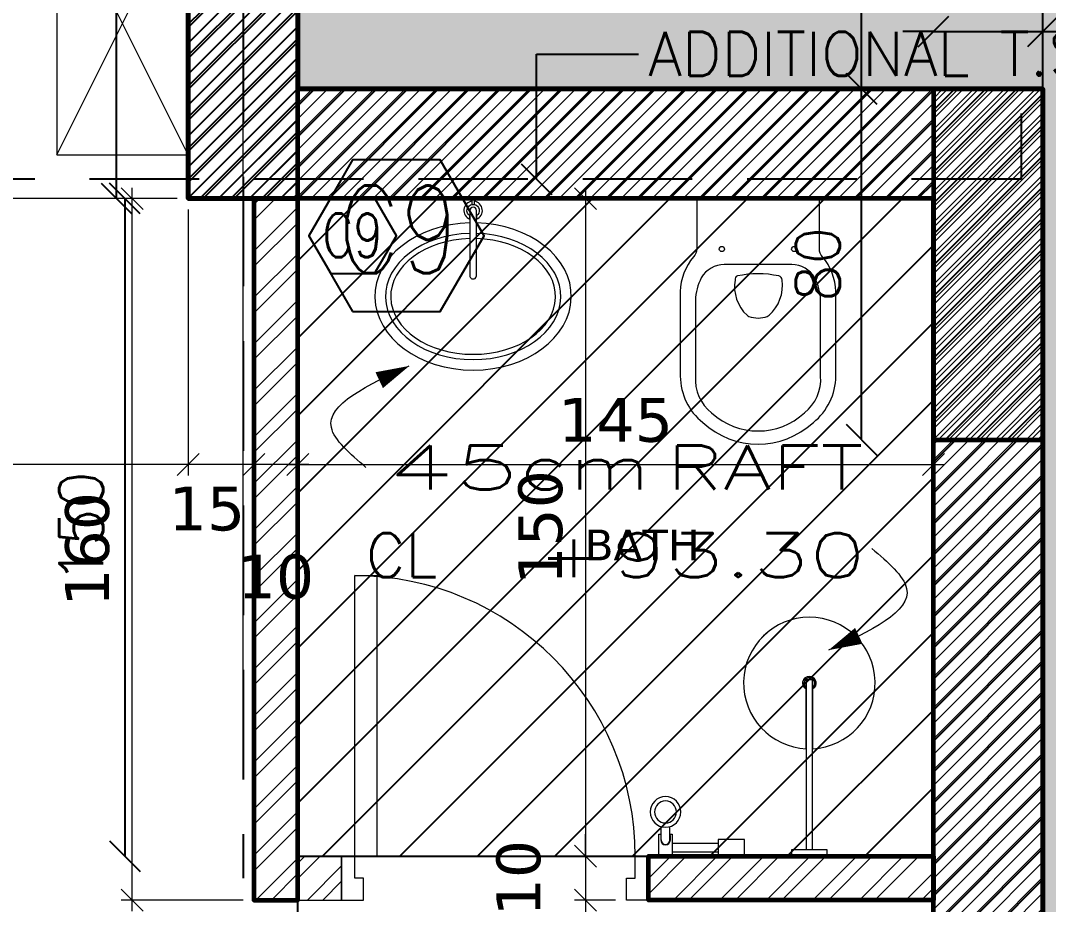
# Model space of a CAD drawing. Header units: inches. Extents: x -48 to 777, y -156 to 510.
# Drawn here: x 604.794 to 607.139, y 145.748 to 147.765 of the extents above; entities that cross this region are included whole.
import ezdxf
from ezdxf.enums import TextEntityAlignment as Align

# ---------------------------------------------------------------- set-up
doc = ezdxf.new("R2010")
doc.units = ezdxf.units.IN
doc.header["$MEASUREMENT"] = 0
doc.set_wipeout_variables(frame=1)
doc.linetypes.add('ACAD_ISO10W100', pattern=[18, 12, -3, 0, -3])
doc.linetypes.add('HIDDEN', pattern=[0.375, 0.25, -0.125])
doc.layers.get('Defpoints').update_dxf_attribs({"lineweight": 5})
for name, color, linetype, lineweight in [('A-AXIS ST', 251, 'ACAD_ISO10W100', 5), ('A-DIM', 9, 'Continuous', 5), ('A-DOORS', 38, 'Continuous', 20), ('A-HIDDEN', 254, 'HIDDEN', 5), ('A-LEVELS', 139, 'Continuous', 20), ('A-LIMIT LOT', 235, 'ACAD_ISO10W100', 20), ('A-PILLARS', 1, 'Continuous', 60), ('A-SANITARY', 120, 'Continuous', 5), ('A-TEXT', 50, 'Continuous', 15), ('A-WALLS', 7, 'Continuous', 60), ('H-PILLARS', 61, 'Continuous', 5), ('H-WALLS', 51, 'Continuous', 5), ('str-col-dimension', 6, 'Continuous', 50), ('str-raft-bottom', 1, 'Continuous', 5), ('str-shaft', 1, 'Continuous', 5)]:
    doc.layers.add(name, color=color, linetype=linetype, lineweight=lineweight)
doc.layers.add('HH-DARK GREY', color=7, linetype='Continuous', lineweight=5, true_color=0x404040)
for name, color, linetype in [('Str-Axes', 8, 'Continuous'), ('str-basement2', 5, 'Continuous'), ('str-col-hatch', 8, 'Continuous'), ('str-COL-TAG-100', 1, 'Continuous'), ('str-COL-TAG-50', 7, 'Continuous'), ('str-columns', 3, 'Continuous'), ('str-raft', 5, 'Continuous'), ('str-slab-top', 1, 'Continuous'), ('str-sunken-slabs', 5, 'Continuous'), ('str-walls', 5, 'Continuous')]:
    doc.layers.add(name, color=color, linetype=linetype)
doc.styles.add('ROMAN', font='ROMANS.SHX')
doc.styles.add('ROMAND', font='verdana.ttf')
doc.styles.add('ROMANS', font='romans__.ttf', dxfattribs={"height": 0.14})
doc.dimstyles.new('M-1.50', dxfattribs={"dimtxt": 0.1, "dimasz": 0.05, "dimexe": 0.025, "dimexo": 0.025, "dimgap": 0.05, "dimtad": 1, "dimlfac": 100, "dimrnd": 0.5, "dimzin": 9, "dimdsep": 46, "dimtxsty": 'ROMAND', "dimblk": 'OBLIQUE', "dimcen": 1, "dimdle": 0.025, "dimclrd": 256, "dimclre": 256, "dimclrt": 2, "dimadec": 0, "dimazin": 0, "dimtfac": 0.666667, "dimtmove": 2, "dimatfit": 3, "dimfxl": 0.04, "dimtolj": 1, "dimtzin": 5, "dimlwd": -1, "dimlwe": -1, "dimarcsym": 0})
doc.dimstyles.new('structure', dxfattribs={"dimtxt": 0.1, "dimasz": 0.07, "dimexe": 0.18, "dimexo": 1, "dimgap": 0.05, "dimtad": 1, "dimdec": 1, "dimlfac": 100, "dimrnd": 0.5, "dimdsep": 46, "dimtxsty": 'ROMAN', "dimblk1": 'OBLIQUE', "dimblk2": 'OBLIQUE', "dimsah": 1, "dimcen": 0.009, "dimse1": 1, "dimse2": 1, "dimclrd": 4, "dimclre": 9, "dimclrt": 1, "dimadec": 0, "dimazin": 0, "dimtfac": 0.066667, "dimtdec": 1, "dimtix": 1, "dimtmove": 2, "dimatfit": 3, "dimldrblk": 'OBLIQUE', "dimfxl": 0.18, "dimtolj": 1, "dimarcsym": 0})
pattern_1 = [(45, (4e-09, -99), (-0.035355339, 0.035355339), [])]

# ---------------------------------------------------------------- blocks, each defined once
blk = doc.blocks.new('LOT 688  TOPOGRAPHIC PLAN')
at = {"layer": 'A-LEVELS', "linetype": 'Continuous'}
blk.add_lwpolyline([(-315977.76717, -27912.15327), (-315977.30894, -27911.71444), (-315976.84202, -27911.34531), (-315976.59514, -27911.21969), (-315976.33391, -27911.15073), (-315976.05686, -27911.14126), (-315975.76695, -27911.17638), (-315974.54739, -27911.42916), (-315973.94458, -27911.41766), (-315973.35501, -27911.29364), (-315972.19755, -27910.89256), (-315971.62067, -27910.70773), (-315971.03901, -27910.59488), (-315970.44815, -27910.59939), (-315969.84858, -27910.71402), (-315969.24898, -27910.84433), (-315968.65878, -27910.8877), (-315968.37015, -27910.84475), (-315968.08543, -27910.75565), (-315967.50844, -27910.56673), (-315966.36561, -27910.21319), (-315965.846, -27909.96082)], dxfattribs=at)
at = {"linetype": 'Continuous'}
blk.add_wipeout([(-315996.80172, -27893.57917), (-315969.32038, -27896.23659), (-315969.32038, -27930.53073), (-315964.08799, -27936.87852), (-315964.6636, -27941.43051), (-315970.22923, -27937.16678), (-315985.1164, -27950.2257)], dxfattribs=at).dxf.layer = 'A-LIMIT LOT'
at = {"layer": 'A-HIDDEN', "linetype": 'ACAD_ISO10W100', "ltscale": 0.05}
blk.add_lwpolyline([(-315992.30527, -27900.52725), (-315983.21966, -27944.57125), (-315970.69258, -27933.58259), (-315972.32038, -27931.60779), (-315972.32038, -27902.3323)], close=True, dxfattribs=at)
blk = doc.blocks.new('_Oblique')
at = {"color": 0, "linetype": 'ByBlock', "lineweight": -2}
blk.add_line((-0.5, -0.5), (0.5, 0.5), dxfattribs=at)
blk = doc.blocks.new('*D1139')
at = {"layer": 'A-DIM', "transparency": 16777216}
for p, q in [((605.4268, 147.3334), (605.4268, 146.7267)), ((606.8768, 147.3334), (606.8768, 146.7267)), ((605.4018, 146.7517), (606.9018, 146.7517))]:
    blk.add_line(p, q, dxfattribs=at)
at = {"layer": 'Defpoints', "color": 0, "transparency": 16777216}
for p in [(605.4268, 147.3584), (606.8768, 147.3584), (606.8768, 146.7517)]:
    blk.add_point(p, dxfattribs=at)
at = {"layer": 'A-DIM', "transparency": 16777216, "xscale": 0.05, "yscale": 0.05, "zscale": 0.05, "rotation": 180}
blk.add_blockref('_Oblique', (605.4268, 146.7517), dxfattribs=at)
at = {"layer": 'A-DIM', "transparency": 16777216, "xscale": 0.05, "yscale": 0.05, "zscale": 0.05}
blk.add_blockref('_Oblique', (606.8768, 146.7517), dxfattribs=at)
at = {"layer": 'A-DIM', "color": 2, "transparency": 16777216, "insert": (606.1518, 146.8529), "char_height": 0.1, "attachment_point": 5, "style": 'ROMAND'}
blk.add_mtext('\\A1;145', dxfattribs=at)
blk = doc.blocks.new('*D1155')
at = {"layer": 'A-DIM', "transparency": 16777216}
for p, q in [((605.049, 145.7334), (605.049, 147.3834)), ((605.1518, 147.3584), (605.024, 147.3584)), ((605.3018, 145.7584), (605.024, 145.7584))]:
    blk.add_line(p, q, dxfattribs=at)
at = {"layer": 'Defpoints', "color": 0, "transparency": 16777216}
for p in [(605.049, 147.3584), (605.1768, 147.3584), (605.3268, 145.7584)]:
    blk.add_point(p, dxfattribs=at)
at = {"layer": 'A-DIM', "transparency": 16777216, "xscale": 0.05, "yscale": 0.05, "zscale": 0.05}
for p, rotation in [((605.049, 147.3584), 90), ((605.049, 145.7584), 270)]:
    blk.add_blockref('_Oblique', p, dxfattribs=dict(at, rotation=rotation))
at = {"layer": 'A-DIM', "color": 2, "transparency": 16777216, "insert": (604.947, 146.5584), "char_height": 0.1, "attachment_point": 5, "rotation": 90, "style": 'ROMAND'}
blk.add_mtext('\\A1;160', dxfattribs=at)
blk = doc.blocks.new('*D1149')
at = {"layer": 'A-DIM', "transparency": 16777216}
for p, q in [((604.3297, 147.3334), (604.3297, 148.3835)), ((605.1518, 148.3585), (604.3047, 148.3585)), ((605.1518, 147.3584), (604.3047, 147.3584))]:
    blk.add_line(p, q, dxfattribs=at)
at = {"layer": 'Defpoints', "color": 0, "transparency": 16777216}
for p in [(604.3297, 148.3585), (605.1768, 148.3585), (605.1768, 147.3584)]:
    blk.add_point(p, dxfattribs=at)
at = {"layer": 'A-DIM', "transparency": 16777216, "xscale": 0.05, "yscale": 0.05, "zscale": 0.05}
for p, rotation in [((604.3297, 148.3585), 90), ((604.3297, 147.3584), 270)]:
    blk.add_blockref('_Oblique', p, dxfattribs=dict(at, rotation=rotation))
at = {"layer": 'A-DIM', "color": 2, "transparency": 16777216, "insert": (604.2276, 147.8585), "char_height": 0.1, "attachment_point": 5, "rotation": 90, "style": 'ROMAND'}
blk.add_mtext('\\A1;100', dxfattribs=at)
blk = doc.blocks.new('*D1150')
at = {"layer": 'A-DIM', "transparency": 16777216}
for p, q in [((605.1768, 147.3334), (605.1768, 146.7267)), ((600.1768, 146.8934), (600.1768, 146.7267)), ((605.2018, 146.7517), (600.1518, 146.7517))]:
    blk.add_line(p, q, dxfattribs=at)
at = {"layer": 'Defpoints', "color": 0, "transparency": 16777216}
for p in [(605.1768, 147.3584), (600.1768, 146.9184), (600.1768, 146.7517)]:
    blk.add_point(p, dxfattribs=at)
at = {"layer": 'A-DIM', "transparency": 16777216, "xscale": 0.05, "yscale": 0.05, "zscale": 0.05, "rotation": 180}
blk.add_blockref('_Oblique', (600.1768, 146.7517), dxfattribs=at)
at = {"layer": 'A-DIM', "transparency": 16777216, "xscale": 0.05, "yscale": 0.05, "zscale": 0.05}
blk.add_blockref('_Oblique', (605.1768, 146.7517), dxfattribs=at)
at = {"layer": 'A-DIM', "color": 2, "transparency": 16777216, "insert": (602.6768, 146.8537), "char_height": 0.1, "attachment_point": 5, "style": 'ROMAND'}
blk.add_mtext('\\A1;500', dxfattribs=at)
blk = doc.blocks.new('*U1094')
for points in [[(130, -160), (100, -160), (100, -60), (150, -60), (150, -110), (130, -110), (130, -160)], [(770, -160), (800, -160), (800, -60), (750, -60), (750, -110), (770, -110), (770, -160)], [(720, -800), (720, -160), (770, -160), (770, -800)]]:
    blk.add_lwpolyline(points, close=True)
blk.add_arc((770, -160), 640, 180, 270)
blk = doc.blocks.new('A$C114C6178')
for points in [[(177.5, -211.9, 0.16864), (147.3, -132.7, -0.198912), (140, -115), (140, 0), (-140, 0), (-140, -115, -0.198912), (-147.3, -132.7, 0.16864), (-177.5, -211.9), (-177.5, -405, 0.225866), (-126.2, -510.7, 0.390178), (126.2, -510.7, 0.225866), (177.5, -405)], [(142.8, -231.9, 0.110329), (129.5, -180.6, 0.254034), (77, -150), (-77, -150, 0.254034), (-129.5, -180.6, 0.110329), (-142.8, -231.9), (-142.8, -405, 0.247706), (-105.9, -488.7, 0.390724), (106.2, -488.4, 0.246571), (142.8, -405)], [(54.9, -185.7, 0.338204), (47.1, -176.5, 0.109547), (-47.1, -176.5, 0.38369), (-52.4, -185.7, 0.252795), (-25.1, -266.2, 0.060555), (-21, -268.7, 0.083015), (0, -272.4, 0.083015), (21, -268.7, 0.060555), (25.1, -266.2, 0.250335)]]:
    blk.add_lwpolyline(points, format="xyb", close=True)
for centre in [(-82.5, -115), (82.5, -115)]:
    blk.add_circle(centre, 5.91)
blk = doc.blocks.new('fghjgcfd')
blk.add_lwpolyline([(114.5988, -90.6044), (114.5932, -90.6044), (114.5932, -90.6223), (114.5988, -90.6223)], close=True)
for points in [[(114.5932, -90.6209, 0.697476), (114.5868, -90.6535), (114.5868, -90.6631, -0.791584), (114.5932, -90.6121)], [(114.6052, -90.8243, -0.509087), (114.5932, -90.8331, -0.325305), (114.5868, -90.8243), (114.5868, -90.6384, -1), (114.6052, -90.6384)], [(114.6052, -90.6631), (114.6052, -90.6535, 0.697476), (114.5988, -90.6209), (114.5988, -90.6121, -0.791584)]]:
    blk.add_lwpolyline(points, format="xyb", close=True)
at = {"extrusion": (0, 0, -1)}
for major_axis, ratio, start_param, end_param in [((-0.28, 0), 0.75, 7.88683, 14.104318), ((-0.25, 0), 0.72, 7.890774, 14.100375), ((-0.235, 0), 0.702128, 7.893123, 14.098025)]:
    blk.add_ellipse((114.596, -90.8834), major_axis=major_axis, ratio=ratio, start_param=start_param, end_param=end_param, dxfattribs=at)
blk = doc.blocks.new('A$C4CB417C4')
blk.add_lwpolyline([(245.2, 7), (381.7, 7, -4.038071), (381.7, -7), (245.2, -7, 42.833797)], format="xyb", close=True)
at = {"ltscale": 0.1}
blk.add_lwpolyline([(0, 40), (15, 40), (15, -40), (0, -40)], close=True, dxfattribs=at)
blk.add_lwpolyline([(402, 7), (15, 7), (15, -7), (402, -7)], close=True)
for radius, start, end in [(150, 182.6748, 177.3252), (15, 207.8181, 152.1819), (12, 215.6853, 144.3147)]:
    blk.add_arc((395, 0), radius, start, end, dxfattribs=at)
blk = doc.blocks.new('A$C666D454D')
at = {"ltscale": 0.1}
for p, q in [((37, 10), (67.5, 10)), ((37, -10), (67.5, -10))]:
    blk.add_line(p, q, dxfattribs=at)
blk.add_lwpolyline([(37, 11), (47, 11), (47, 10.5), (50, 10.5), (50, 15), (0, 15), (0, -15), (50, -15), (50, -10.5), (47, -10.5), (47, -11), (37, -11, -1)], format="xyb", close=True, dxfattribs=at)
blk.add_lwpolyline([(37, -10), (37, -10), (37, -10, -1), (37, 10), (37, 10), (37, 10)], format="xyb", dxfattribs=at)
for radius in [35, 25]:
    blk.add_circle((101, 0), radius, dxfattribs=at)
blk = doc.blocks.new('A$C05B82E3A')
at = {"ltscale": 0.1}
for p, q in [((-30, 29), (-135, 29)), ((-30, 9), (-135, 9))]:
    blk.add_line(p, q, dxfattribs=at)
blk.add_lwpolyline([(30, 0), (30, 38), (-30, 38), (-30, 0)], close=True, dxfattribs=at)
at = {"ltscale": 0.1, "xscale": -1, "rotation": 270}
blk.add_blockref('A$C666D454D', (-150, 0), dxfattribs=at)
blk = doc.blocks.new('*D1156')
at = {"layer": 'A-DIM', "transparency": 16777216}
for p, q in [((606.0829, 147.3834), (606.0829, 145.8334)), ((606.2712, 147.3584), (606.0579, 147.3584)), ((606.1718, 145.8584), (606.0579, 145.8584))]:
    blk.add_line(p, q, dxfattribs=at)
at = {"layer": 'Defpoints', "color": 0, "transparency": 16777216}
for p in [(606.2962, 147.3584), (606.0829, 145.8584), (606.1968, 145.8584)]:
    blk.add_point(p, dxfattribs=at)
at = {"layer": 'A-DIM', "transparency": 16777216, "xscale": 0.05, "yscale": 0.05, "zscale": 0.05}
for p, rotation in [((606.0829, 147.3584), 90), ((606.0829, 145.8584), 270)]:
    blk.add_blockref('_Oblique', p, dxfattribs=dict(at, rotation=rotation))
at = {"layer": 'A-DIM', "color": 2, "transparency": 16777216, "insert": (605.9808, 146.6084), "char_height": 0.1, "attachment_point": 5, "rotation": 90, "style": 'ROMAND'}
blk.add_mtext('\\A1;150', dxfattribs=at)
blk = doc.blocks.new('*D1157')
at = {"layer": 'A-DIM', "transparency": 16777216}
for p, q in [((606.0829, 145.8584), (606.0829, 145.9084)), ((606.1718, 145.8584), (606.0579, 145.8584)), ((606.0829, 145.8584), (606.0829, 145.7584)), ((606.1518, 145.7584), (606.0579, 145.7584)), ((606.0829, 145.7584), (606.0829, 145.7084))]:
    blk.add_line(p, q, dxfattribs=at)
at = {"layer": 'Defpoints', "color": 0, "transparency": 16777216}
for p in [(606.1968, 145.8584), (606.0829, 145.7584), (606.1768, 145.7584)]:
    blk.add_point(p, dxfattribs=at)
at = {"layer": 'A-DIM', "transparency": 16777216, "xscale": 0.05, "yscale": 0.05, "zscale": 0.05}
for p, rotation in [((606.0829, 145.8584), 270), ((606.0829, 145.7584), 90)]:
    blk.add_blockref('_Oblique', p, dxfattribs=dict(at, rotation=rotation))
at = {"layer": 'A-DIM', "color": 2, "transparency": 16777216, "insert": (605.9308, 145.8084), "char_height": 0.1, "attachment_point": 5, "rotation": 90, "style": 'ROMAND'}
blk.add_mtext('\\A1;10', dxfattribs=at)
blk = doc.blocks.new('*D1158')
at = {"layer": 'A-DIM', "transparency": 16777216}
for p, q in [((606.0829, 145.7834), (606.0829, 143.8319)), ((606.1518, 145.7584), (606.0579, 145.7584)), ((606.1562, 143.8569), (606.0579, 143.8569))]:
    blk.add_line(p, q, dxfattribs=at)
at = {"layer": 'Defpoints', "color": 0, "transparency": 16777216}
for p in [(606.1768, 145.7584), (606.0829, 143.8569), (606.1812, 143.8569)]:
    blk.add_point(p, dxfattribs=at)
at = {"layer": 'A-DIM', "transparency": 16777216, "xscale": 0.05, "yscale": 0.05, "zscale": 0.05}
for p, rotation in [((606.0829, 145.7584), 90), ((606.0829, 143.8569), 270)]:
    blk.add_blockref('_Oblique', p, dxfattribs=dict(at, rotation=rotation))
at = {"layer": 'A-DIM', "color": 2, "transparency": 16777216, "insert": (605.9808, 144.8077), "char_height": 0.1, "attachment_point": 5, "rotation": 90, "style": 'ROMAND'}
blk.add_mtext('\\A1;190', dxfattribs=at)
blk = doc.blocks.new('*D1160')
at = {"layer": 'A-DIM', "transparency": 16777216}
for p, q in [((605.3268, 147.3334), (605.3268, 146.7267)), ((605.4268, 147.3334), (605.4268, 146.7267)), ((605.4518, 146.7517), (605.3018, 146.7517))]:
    blk.add_line(p, q, dxfattribs=at)
at = {"layer": 'Defpoints', "color": 0, "transparency": 16777216}
for p in [(605.3268, 147.3584), (605.4268, 147.3584), (605.3268, 146.7517)]:
    blk.add_point(p, dxfattribs=at)
at = {"layer": 'A-DIM', "transparency": 16777216, "xscale": 0.05, "yscale": 0.05, "zscale": 0.05, "rotation": 180}
blk.add_blockref('_Oblique', (605.3268, 146.7517), dxfattribs=at)
at = {"layer": 'A-DIM', "transparency": 16777216, "xscale": 0.05, "yscale": 0.05, "zscale": 0.05}
blk.add_blockref('_Oblique', (605.4268, 146.7517), dxfattribs=at)
at = {"layer": 'A-DIM', "color": 2, "transparency": 16777216, "insert": (605.3768, 146.4955), "char_height": 0.1, "attachment_point": 5, "style": 'ROMAND'}
blk.add_mtext('\\A1;10', dxfattribs=at)
blk = doc.blocks.new('*D1161')
at = {"layer": 'A-DIM', "transparency": 16777216}
for p, q in [((605.1768, 147.3334), (605.1768, 146.7267)), ((605.3268, 147.3334), (605.3268, 146.7267)), ((605.3518, 146.7517), (605.1518, 146.7517))]:
    blk.add_line(p, q, dxfattribs=at)
at = {"layer": 'Defpoints', "color": 0, "transparency": 16777216}
for p in [(605.1768, 147.3584), (605.3268, 147.3584), (605.1768, 146.7517)]:
    blk.add_point(p, dxfattribs=at)
at = {"layer": 'A-DIM', "transparency": 16777216, "xscale": 0.05, "yscale": 0.05, "zscale": 0.05, "rotation": 180}
blk.add_blockref('_Oblique', (605.1768, 146.7517), dxfattribs=at)
at = {"layer": 'A-DIM', "transparency": 16777216, "xscale": 0.05, "yscale": 0.05, "zscale": 0.05}
blk.add_blockref('_Oblique', (605.3268, 146.7517), dxfattribs=at)
at = {"layer": 'A-DIM', "color": 2, "transparency": 16777216, "insert": (605.2194, 146.6507), "char_height": 0.1, "attachment_point": 5, "style": 'ROMAND'}
blk.add_mtext('\\A1;15', dxfattribs=at)
blk = doc.blocks.new('AXIS')
at = {"layer": 'A-AXIS ST', "ltscale": 0.1}
for p, q in [((649.91853, 296.91777), (649.91853, 336.01919)), ((651.61853, 296.91777), (651.61853, 336.01919))]:
    blk.add_line(p, q, dxfattribs=at)
blk = doc.blocks.new('tags')
at = {"layer": 'str-COL-TAG-100', "color": 2}
blk.add_lwpolyline([(0.125, -0.2616), (0.325, -0.2616), (0.425, -0.0884), (0.325, 0.0848), (0.125, 0.0848), (0.025, -0.0884)], close=True, dxfattribs=at)
at = {"layer": 'str-COL-TAG-50', "color": 2}
blk.add_lwpolyline([(0.075, -0.175), (0.175, -0.175), (0.225, -0.0884), (0.175, -0.0018), (0.075, -0.0018), (0.025, -0.0884)], close=True, dxfattribs=at)
at = {"layer": 'str-COL-TAG-100', "color": 1, "style": 'ROMANS', "width": 0.699426}
blk.add_attdef('NUMBER', text='', height=0.2, dxfattribs=at).set_placement((0.0918, -0.1741), (0.3679, -0.1741), align=Align.FIT)
at = {"layer": 'str-COL-TAG-50', "color": 1, "style": 'ROMANS', "width": 0.697102}
blk.add_attdef('NUMBER', text='', height=0.1, dxfattribs=at).set_placement((0.0562, -0.1375), (0.1938, -0.1375), align=Align.FIT)
blk = doc.blocks.new('DALLE-P')
at = {"color": 5}
for points in [[(-4.659, 3.291, 0, 0.4, 0), (-5.346, 2.966, 0.4, 0.4, 0)], [(4.908, -3.191, 0, 0.4, 0), (5.596, -2.866, 0.4, 0.4, 0)]]:
    blk.add_lwpolyline(points, format="xyseb", dxfattribs=at)
for points in [[(-5.647, 0.973), (-6.437, 1.884), (-4.659, 3.291)], [(5.896, -0.873), (6.687, -1.785), (4.908, -3.191)]]:
    blk.add_spline(points, degree=3, dxfattribs=at)
at = {"color": 1, "style": 'ROMANS', "width": 1.302339}
blk.add_text('cm', height=1, dxfattribs=at).set_placement((-2.147, 0.473), (0.853, 0.473), align=Align.FIT)
at = {"color": 1, "style": 'ROMANS'}
blk.add_text('CL', height=1, dxfattribs=at).set_placement((-5.647, -1.527))
for tag, width, p, p2 in [('SLABTHICKNESS', 1.557299, (-5.147, 0.473), (-2.147, 0.473)), ('SLABTYPE', 1.86013, (1.204, 0.473), (5.704, 0.473)), ('CONCRETELEVEL', 1.620528, (-1.746, -1.527), (5.754, -1.527))]:
    blk.add_attdef(tag, text='', height=1, dxfattribs=dict(at, width=width)).set_placement(p, p2, align=Align.FIT)
blk = doc.blocks.new('*D1932')
at = {"layer": 'Defpoints', "color": 0, "transparency": 16777216}
for p in [(605.4268, 145.8584), (606.8768, 145.8584), (606.8768, 145.5731)]:
    blk.add_point(p, dxfattribs=at)
at = {"layer": 'str-raft', "color": 4, "lineweight": -2, "transparency": 16777216}
blk.add_line((605.4268, 145.5731), (606.8768, 145.5731), dxfattribs=at)
at = {"layer": 'str-raft', "color": 4, "lineweight": -2, "transparency": 16777216, "xscale": 0.07, "yscale": 0.07, "zscale": 0.07, "rotation": 180}
blk.add_blockref('_Oblique', (605.4268, 145.5731), dxfattribs=at)
at = {"layer": 'str-raft', "color": 4, "lineweight": -2, "transparency": 16777216, "xscale": 0.07, "yscale": 0.07, "zscale": 0.07}
blk.add_blockref('_Oblique', (606.8768, 145.5731), dxfattribs=at)
at = {"layer": 'str-raft', "color": 1, "transparency": 16777216, "insert": (606.1518, 145.6731), "char_height": 0.1, "attachment_point": 5, "style": 'ROMAN'}
blk.add_mtext('\\A1;145', dxfattribs=at)
blk = doc.blocks.new('*D1849')
at = {"layer": 'Defpoints', "color": 0, "transparency": 16777216}
for p in [(605.4268, 147.3584), (605.0325, 145.8584), (605.4268, 145.8584)]:
    blk.add_point(p, dxfattribs=at)
at = {"layer": 'str-raft', "color": 4, "lineweight": -2, "transparency": 16777216}
blk.add_line((605.0325, 147.3584), (605.0325, 145.8584), dxfattribs=at)
at = {"layer": 'str-raft', "color": 4, "lineweight": -2, "transparency": 16777216, "xscale": 0.07, "yscale": 0.07, "zscale": 0.07}
for p, rotation in [((605.0325, 147.3584), 90), ((605.0325, 145.8584), 270)]:
    blk.add_blockref('_Oblique', p, dxfattribs=dict(at, rotation=rotation))
at = {"layer": 'str-raft', "color": 1, "transparency": 16777216, "insert": (604.9325, 146.6084), "char_height": 0.1, "attachment_point": 5, "rotation": 90, "style": 'ROMAN'}
blk.add_mtext('\\A1;150', dxfattribs=at)
blk = doc.blocks.new('*D1900')
at = {"layer": 'Defpoints', "color": 0, "transparency": 16777216}
for p in [(606.7131, 147.6086), (606.8768, 147.6086), (606.8768, 146.8086)]:
    blk.add_point(p, dxfattribs=at)
at = {"layer": 'str-col-dimension', "color": 4, "lineweight": -2, "transparency": 16777216}
blk.add_line((606.7131, 146.8086), (606.7131, 147.6086), dxfattribs=at)
at = {"layer": 'str-col-dimension', "color": 4, "lineweight": -2, "transparency": 16777216, "xscale": 0.07, "yscale": 0.07, "zscale": 0.07}
for p, rotation in [((606.7131, 147.6086), 90), ((606.7131, 146.8086), 270)]:
    blk.add_blockref('_Oblique', p, dxfattribs=dict(at, rotation=rotation))
at = {"layer": 'str-col-dimension', "color": 1, "transparency": 16777216, "insert": (606.6131, 147.2086), "char_height": 0.1, "attachment_point": 5, "rotation": 90, "style": 'ROMAN'}
blk.add_mtext('\\A1;80', dxfattribs=at)
blk = doc.blocks.new('*D1901')
at = {"layer": 'Defpoints', "color": 0, "transparency": 16777216}
for p in [(607.1268, 147.7394), (606.8768, 147.6086), (607.1268, 147.6086)]:
    blk.add_point(p, dxfattribs=at)
at = {"layer": 'str-col-dimension', "color": 4, "lineweight": -2, "transparency": 16777216}
for p, q in [((606.8768, 147.7394), (606.8068, 147.7394)), ((606.8768, 147.7394), (607.1268, 147.7394)), ((607.1268, 147.7394), (607.1968, 147.7394))]:
    blk.add_line(p, q, dxfattribs=at)
at = {"layer": 'str-col-dimension', "color": 4, "lineweight": -2, "transparency": 16777216, "xscale": 0.07, "yscale": 0.07, "zscale": 0.07}
blk.add_blockref('_Oblique', (606.8768, 147.7394), dxfattribs=at)
at = {"layer": 'str-col-dimension', "color": 4, "lineweight": -2, "transparency": 16777216, "xscale": 0.07, "yscale": 0.07, "zscale": 0.07, "rotation": 180}
blk.add_blockref('_Oblique', (607.1268, 147.7394), dxfattribs=at)
at = {"layer": 'str-col-dimension', "color": 1, "transparency": 16777216, "insert": (607.0018, 147.8394), "char_height": 0.1, "attachment_point": 5, "style": 'ROMAN'}
blk.add_mtext('\\A1;25', dxfattribs=at)
blk = doc.blocks.new('*D1902')
at = {"layer": 'Defpoints', "color": 0, "transparency": 16777216}
for p in [(605.0131, 148.5584), (605.1768, 148.5584), (605.1768, 147.3584)]:
    blk.add_point(p, dxfattribs=at)
at = {"layer": 'str-col-dimension', "color": 4, "lineweight": -2, "transparency": 16777216}
blk.add_line((605.0131, 147.3584), (605.0131, 148.5584), dxfattribs=at)
at = {"layer": 'str-col-dimension', "color": 4, "lineweight": -2, "transparency": 16777216, "xscale": 0.07, "yscale": 0.07, "zscale": 0.07}
for p, rotation in [((605.0131, 148.5584), 90), ((605.0131, 147.3584), 270)]:
    blk.add_blockref('_Oblique', p, dxfattribs=dict(at, rotation=rotation))
at = {"layer": 'str-col-dimension', "color": 1, "transparency": 16777216, "insert": (604.9131, 147.9584), "char_height": 0.1, "attachment_point": 5, "rotation": 90, "style": 'ROMAN'}
blk.add_mtext('\\A1;120', dxfattribs=at)
blk = doc.blocks.new('*D1926')
at = {"layer": 'Defpoints', "color": 0, "transparency": 16777216}
for p in [(606.7131, 148.5585), (606.8768, 148.5585), (606.8768, 147.6086)]:
    blk.add_point(p, dxfattribs=at)
at = {"layer": 'str-col-dimension', "color": 4, "lineweight": -2, "transparency": 16777216}
blk.add_line((606.7131, 147.6086), (606.7131, 148.5585), dxfattribs=at)
at = {"layer": 'str-col-dimension', "color": 4, "lineweight": -2, "transparency": 16777216, "xscale": 0.07, "yscale": 0.07, "zscale": 0.07}
for p, rotation in [((606.7131, 148.5585), 90), ((606.7131, 147.6086), 270)]:
    blk.add_blockref('_Oblique', p, dxfattribs=dict(at, rotation=rotation))
at = {"layer": 'str-col-dimension', "color": 1, "transparency": 16777216, "insert": (606.6131, 148.0835), "char_height": 0.1, "attachment_point": 5, "rotation": 90, "style": 'ROMAN'}
blk.add_mtext('\\A1;95', dxfattribs=at)

msp = doc.modelspace()

# ---------------------------------------------------------------- block references
at = {"layer": 'A-TEXT'}
msp.add_blockref('LOT 688  TOPOGRAPHIC PLAN', (316579.44716, 28057.10823), dxfattribs=at)

# ---------------------------------------------------------------- next in the draw order: hatches: boundary and pattern name
at = {"layer": 'H-PILLARS'}
h = msp.add_hatch(dxfattribs=at)
h.set_pattern_fill('ANSI31', color=256, scale=0.2, angle=90)
h.set_pattern_definition([(135, (-143.491753, -175.210882), (-0.0176776695, -0.0176776695), [])])
edge = h.paths.add_edge_path()
edge.add_line((600.92678, 129.60688), (600.92678, 129.15688))
edge.add_arc((604.37678, 129.15688), 3.45, 180, 270)
edge.add_line((604.37678, 125.70688), (610.77962, 125.70688))
edge.add_line((610.77962, 125.70688), (610.07678, 126.55955))
edge.add_line((610.07678, 126.55955), (610.07678, 160.87647))
edge.add_line((610.07678, 160.87647), (609.87678, 160.89581))
edge.add_line((609.87678, 160.89581), (609.87678, 126.48774))
edge.add_line((609.87678, 126.48774), (610.35557, 125.90688))
edge.add_line((610.35557, 125.90688), (604.37678, 125.90688))
edge.add_arc((604.37678, 129.15688), 3.25, 180, 270, ccw=False)
edge.add_line((601.12678, 129.15688), (601.12678, 129.60688))
edge.add_line((601.12678, 129.60688), (600.92678, 129.60688))
h = msp.add_hatch(dxfattribs=at)
h.set_pattern_fill('ANSI31', color=256, scale=0.2)
h.paths.add_polyline_path([(589.72677, 154.80868), (589.72677, 155.05861), (603.56644, 155.05831), (603.57678, 154.90847), (605.42678, 154.90827), (605.42678, 147.60861), (607.12678, 147.60861), (607.12678, 143.05688), (605.57678, 143.05688), (605.57678, 129.60688), (600.92678, 129.60688), (600.92678, 129.85688), (605.32678, 129.85688), (605.32678, 143.30688), (606.87678, 143.30688), (606.87678, 147.35845), (605.17678, 147.35845), (605.17685, 154.65849), (603.32679, 154.65851), (603.32678, 154.80842)])
h = msp.add_hatch(dxfattribs=at)
h.set_pattern_fill('ANSI31', color=256, scale=0.2)
h.set_pattern_definition([(45, (52.80825, -174.669456), (-0.0176776695, 0.0176776695), [])])
h.paths.add_polyline_path([(605.17678, 147.35845), (605.42678, 147.35845), (605.42678, 148.55845), (605.17678, 148.55845)])
h = msp.add_hatch(dxfattribs=at)
h.set_pattern_fill('ANSI31', color=256, scale=0.2)
h.set_pattern_definition([(45, (54.508247, -175.21929), (-0.0176776695, 0.0176776695), [])])
h.paths.add_polyline_path([(606.87678, 146.80861), (607.12678, 146.80861), (607.12678, 147.60861), (606.87678, 147.60861)])
at = {"layer": 'H-WALLS'}
h = msp.add_hatch(dxfattribs=at)
h.set_pattern_fill('ANSI32', color=256, scale=0.2)
h.set_pattern_definition([(45, (-233.341746, -176.16088), (-0.0530330086, 0.0530330086), []), (45, (-233.30639, -176.16088), (-0.0530330086, 0.0530330086), [])])
h.paths.add_polyline_path([(605.42678, 147.35845), (605.32678, 147.35845), (605.32678, 145.75845), (605.42678, 145.75845)])
h = msp.add_hatch(dxfattribs=at)
h.set_pattern_fill('ANSI32', color=256, scale=0.2)
h.paths.add_polyline_path([(605.52678, 145.85845), (605.42678, 145.85845), (605.42678, 145.75845), (605.52678, 145.75845)])
h = msp.add_hatch(dxfattribs=at)
h.set_pattern_fill('ANSI32', color=256, scale=0.2)
h.set_pattern_definition([(45, (-233.341746, -176.37088), (-0.0530330086, 0.0530330086), []), (45, (-233.30639, -176.37088), (-0.0530330086, 0.0530330086), [])])
h.paths.add_polyline_path([(606.87678, 145.85845), (606.87678, 145.75845), (606.22678, 145.75845), (606.22678, 145.85845)])
at = {"layer": 'HH-DARK GREY'}
h = msp.add_hatch(dxfattribs=at)
h.set_pattern_fill('EARTH', color=256, scale=2)
h.set_pattern_definition([(0, (-242.49175, -174.7109), (0.5, 0.5), [0.5, -0.5]), (0, (-242.49175, -174.5234), (0.5, 0.5), [0.5, -0.5]), (0, (-242.49175, -174.3359), (0.5, 0.5), [0.5, -0.5]), (90, (-242.42925, -174.2734), (-0.5, 0.5), [0.5, -0.5]), (90, (-242.24175, -174.2734), (-0.5, 0.5), [0.5, -0.5]), (90, (-242.05425, -174.2734), (-0.5, 0.5), [0.5, -0.5])])
edge = h.paths.add_edge_path()
edge.add_line((589.47678, 155.05845), (589.47678, 148.30845))
edge.add_line((589.47678, 148.30845), (589.97678, 148.30845))
edge.add_line((589.97678, 148.30845), (589.97678, 143.05688))
edge.add_line((589.97678, 143.05688), (592.77678, 143.05688))
edge.add_line((592.77678, 143.05688), (592.77678, 129.60688))
edge.add_line((592.77678, 129.60688), (597.22678, 129.60688))
edge.add_line((597.22678, 129.60688), (597.22678, 125.90688))
edge.add_line((597.22678, 125.90688), (590.66159, 125.90688))
edge.add_line((590.66159, 125.90688), (582.9059, 163.50387))
edge.add_line((582.9059, 163.50387), (609.87678, 160.89581))
edge.add_line((609.87678, 160.89581), (609.87678, 126.48774))
edge.add_line((609.87678, 126.48774), (610.35557, 125.90688))
edge.add_line((610.35557, 125.90688), (604.37678, 125.90688))
edge.add_arc((604.37678, 129.15688), 3.25, 180, 270, ccw=False)
edge.add_line((601.12678, 129.15688), (601.12678, 129.60688))
edge.add_line((601.12678, 129.60688), (605.57678, 129.60688))
edge.add_line((605.57678, 129.60688), (605.57678, 143.05688))
edge.add_line((605.57678, 143.05688), (607.12678, 143.05688))
edge.add_line((607.12678, 143.05688), (607.12678, 147.60861))
edge.add_line((607.12678, 147.60861), (605.42678, 147.60861))
edge.add_line((605.42678, 147.60861), (605.4268, 154.90849))
edge.add_line((605.4268, 154.90849), (603.57164, 154.90845))
edge.add_line((603.57164, 154.90845), (603.57158, 155.05832))
edge.add_line((603.57158, 155.05832), (589.47678, 155.05853))
edge.add_line((589.47678, 155.05853), (589.47678, 154.98002))
edge.add_line((589.47678, 154.98002), (589.47678, 155.05845))
at = {"layer": 'str-col-hatch'}
h = msp.add_hatch(dxfattribs=at)
h.set_pattern_fill('ANSI31', color=256, scale=0.4)
h.set_pattern_definition([(45, (-90.953017, 96.6492), (-0.035355339, 0.035355339), [])])
h.paths.add_polyline_path([(605.17678, 148.55845), (605.17678, 147.35845), (605.42678, 147.35845), (605.42678, 148.55845)])
h = msp.add_hatch(dxfattribs=at)
h.set_pattern_fill('ANSI31', color=256, scale=0.4)
h.set_pattern_definition([(45, (-89.25302, 96.099365), (-0.035355339, 0.035355339), [])])
h.paths.add_polyline_path([(606.87678, 147.60861), (606.87678, 146.80861), (607.12678, 146.80861), (607.12678, 147.60861)])
at = {"layer": 'str-raft'}
h = msp.add_hatch(dxfattribs=at)
h.set_pattern_fill('ANSI31', color=256)
h.set_pattern_definition([(45, (4e-09, -99), (-0.088388348, 0.088388348), [])])
h.paths.add_polyline_path([(605.42678, 145.85845), (606.87678, 145.85845), (606.87678, 147.35845), (605.42678, 147.35845)])
at = {"layer": 'str-walls'}
h = msp.add_hatch(dxfattribs=at)
h.set_pattern_fill('ANSI31', color=8, scale=0.4)
h.set_pattern_definition(pattern_1)
edge = h.paths.add_edge_path()
edge.add_line((600.92678, 129.60688), (600.92678, 129.15688))
edge.add_arc((604.37678, 129.15688), 3.45, 180, 270)
edge.add_line((604.37678, 125.70688), (610.77962, 125.70688))
edge.add_line((610.77962, 125.70688), (610.07678, 126.55955))
edge.add_line((610.07678, 126.55955), (610.07678, 160.87647))
edge.add_line((610.07678, 160.87647), (609.87678, 160.89581))
edge.add_line((609.87678, 160.89581), (609.87678, 126.48774))
edge.add_line((609.87678, 126.48774), (610.35557, 125.90688))
edge.add_line((610.35557, 125.90688), (604.37678, 125.90688))
edge.add_arc((604.37678, 129.15688), 3.25, 180, 270, ccw=False)
edge.add_line((601.12678, 129.15688), (601.12678, 129.60688))
edge.add_line((601.12678, 129.60688), (600.92678, 129.60688))
h = msp.add_hatch(dxfattribs=at)
h.set_pattern_fill('ANSI31', color=8, scale=0.4)
h.set_pattern_definition(pattern_1)
h.paths.add_polyline_path([(604.77678, 129.60688), (604.77678, 129.85688), (601.72678, 129.85688), (601.72678, 129.60688)])
h.paths.add_polyline_path([(605.57678, 134.65688), (605.32678, 134.65688), (605.32678, 129.85688), (605.57678, 129.85688)])
h.paths.add_polyline_path([(605.57678, 140.05688), (605.32678, 140.05688), (605.32678, 135.45688), (605.57678, 135.45688)])
h.paths.add_polyline_path([(605.57678, 140.85688), (605.57678, 143.05688), (605.32678, 143.05688), (605.32678, 140.85688)])
h.paths.add_polyline_path([(606.87678, 143.05688), (606.87678, 143.30688), (605.57678, 143.30688), (605.57678, 143.05688)])
h.paths.add_polyline_path([(607.12678, 146.80861), (606.87678, 146.80861), (606.87678, 143.85688), (607.12678, 143.85688)])
h.paths.add_polyline_path([(605.42678, 147.60861), (605.42678, 147.35845), (606.87678, 147.35845), (606.87678, 147.60861)])
h.paths.add_polyline_path([(605.42678, 152.40855), (605.17683, 152.40855), (605.17679, 148.55845), (605.42678, 148.55845)])
h.paths.add_polyline_path([(605.42678, 154.25831), (605.17685, 154.25831), (605.17684, 153.20855), (605.42678, 153.20855)])
h.paths.add_polyline_path([(603.32678, 155.05831), (603.32678, 154.80845), (602.52678, 154.80845), (602.52678, 155.05832), (599.57678, 155.05836), (599.57678, 154.80843), (603.32678, 154.80842), (603.32679, 154.65851), (605.17679, 154.65849), (605.17679, 154.9083), (603.57678, 154.90847), (603.56644, 155.05831)])

# ---------------------------------------------------------------- next in the draw order: linework, layer by layer
at = {"layer": 'A-DIM'}
msp.add_lwpolyline([(605.52678, 145.85845), (605.42678, 145.85845), (605.42678, 145.75845), (605.52678, 145.75845)], close=True, dxfattribs=at)
at = {"layer": 'A-HIDDEN', "linetype": 'HIDDEN', "ltscale": 0.3}
msp.add_lwpolyline([(604.87678, 147.45844), (605.17678, 147.45844), (605.17678, 148.05845), (604.87678, 148.05845)], close=True, dxfattribs=at)
at = {"layer": 'A-PILLARS'}
msp.add_lwpolyline([(609.87678, 160.89581), (609.87678, 126.48774), (610.35557, 125.90688), (604.37678, 125.90688, -0.4142136), (601.12678, 129.15688), (601.12678, 129.60688), (605.57678, 129.60688), (605.57678, 143.05688), (607.12678, 143.05688), (607.12678, 147.60861), (605.42678, 147.60861), (605.4268, 154.90849), (603.57164, 154.90845), (603.57158, 155.05832), (589.47678, 155.05853), (589.47678, 154.98002), (589.47678, 155.05845)], format="xyb", dxfattribs=at)
for points in [[(589.72677, 154.80868), (589.72677, 155.05861), (603.56644, 155.05831), (603.57678, 154.90847), (605.42678, 154.90827), (605.42678, 147.60861), (607.12678, 147.60861), (607.12678, 143.05688), (605.57678, 143.05688), (605.57678, 129.60688), (600.92678, 129.60688), (600.92678, 129.85688), (605.32678, 129.85688), (605.32678, 143.30688), (606.87678, 143.30688), (606.87678, 147.35845), (605.17678, 147.35845), (605.17685, 154.65849), (603.32679, 154.65851), (603.32678, 154.80842)], [(605.17678, 147.35845), (605.42678, 147.35845), (605.42678, 148.55845), (605.17678, 148.55845)], [(606.87678, 146.80861), (607.12678, 146.80861), (607.12678, 147.60861), (606.87678, 147.60861)]]:
    msp.add_lwpolyline(points, close=True, dxfattribs=at)
at = {"layer": 'A-WALLS'}
for points in [[(605.42678, 147.35845), (605.32678, 147.35845), (605.32678, 145.75845), (605.42678, 145.75845)], [(606.87678, 145.85845), (606.87678, 145.75845), (606.22678, 145.75845), (606.22678, 145.85845)]]:
    msp.add_lwpolyline(points, close=True, dxfattribs=at)
at = {"layer": 'HH-DARK GREY'}
msp.add_lwpolyline([(605.57678, 143.05688), (607.12678, 143.05688), (607.12678, 147.60861), (605.42678, 147.60861), (605.4268, 154.80845), (605.4268, 154.80845), (605.4268, 155.05845), (589.47678, 155.05845), (589.47678, 148.30845), (589.97678, 148.30845), (589.97678, 143.05688), (592.77678, 143.05688), (592.77678, 129.60688), (597.22678, 129.60688), (597.47678, 129.60688), (597.47678, 126.95688), (601.65465, 126.95688, -0.1715835), (600.87678, 129.15688), (600.87678, 129.60688), (601.12678, 129.60688), (605.57678, 129.60688)], format="xyb", close=True, dxfattribs=at)
at = {"layer": 'Str-Axes', "ltscale": 0.1}
for p, q in [((605.42678, 122.25688), (605.42678, 161.35831)), ((607.12678, 122.25688), (607.12678, 161.35831))]:
    msp.add_line(p, q, dxfattribs=at)
at = {"layer": 'str-basement2'}
msp.add_lwpolyline([(589.47678, 155.05833), (589.47678, 148.30845), (589.97678, 148.30845), (589.97678, 143.05688), (592.77678, 143.05688), (592.77678, 129.60688), (605.57678, 129.60688), (605.57678, 143.05688), (607.12678, 143.05688), (607.12678, 147.60861), (605.42678, 147.60862), (605.4268, 154.65849), (606.67686, 154.65849), (606.6768, 155.05816)], close=True, dxfattribs=at)
at = {"layer": 'str-columns'}
for points in [[(605.17678, 147.35845), (605.42678, 147.35845), (605.42678, 148.55845), (605.17678, 148.55845)], [(606.87678, 146.80861), (607.12678, 146.80861), (607.12678, 147.60861), (606.87678, 147.60861)]]:
    msp.add_lwpolyline(points, close=True, dxfattribs=at)
at = {"layer": 'str-raft'}
msp.add_lwpolyline([(605.42678, 145.85845), (606.87678, 145.85845), (606.87678, 147.35845), (605.42678, 147.35845)], close=True, dxfattribs=at)
at = {"layer": 'str-raft-bottom'}
msp.add_line((605.30178, 146.20845), (605.30178, 149.70845), dxfattribs=at)
at = {"layer": 'str-shaft'}
for p, q in [((604.87678, 147.45845), (605.17678, 148.05844)), ((605.17678, 147.45845), (604.87678, 148.05844))]:
    msp.add_line(p, q, dxfattribs=at)
msp.add_lwpolyline([(604.87678, 147.45845), (605.17678, 147.45845), (605.17678, 148.05844), (604.87678, 148.05844)], close=True, dxfattribs=at)
at = {"layer": 'str-slab-top', "linetype": 'HIDDEN'}
for points in [[(605.1518, 155.65845), (605.3018, 155.65845), (605.3018, 145.80845)], [(607.07678, 147.55286), (607.07678, 147.40286), (603.22678, 147.40286)]]:
    msp.add_lwpolyline(points, dxfattribs=at)
at = {"layer": 'str-sunken-slabs'}
msp.add_lwpolyline([(605.42678, 145.85845), (606.87678, 145.85845), (606.87678, 147.35845), (605.42678, 147.35845)], close=True, dxfattribs=at)
at = {"layer": 'str-walls'}
msp.add_lwpolyline([(599.57678, 154.80843), (599.57678, 155.05836), (603.57678, 155.05836), (603.57678, 154.90847), (605.42678, 154.90827), (605.42678, 147.60861), (607.12678, 147.60861), (607.12678, 143.05688), (605.57678, 143.05688), (605.57678, 129.60688), (601.72678, 129.60688), (601.72678, 129.85688), (605.32678, 129.85688), (605.32678, 143.30688), (606.87678, 143.30688), (606.87678, 147.35845), (605.17678, 147.35845), (605.17685, 154.65849), (603.32679, 154.65851), (603.32678, 154.80842)], close=True, dxfattribs=at)

# ---------------------------------------------------------------- next in the draw order: block references
at = {"layer": 'A-DIM'}
msp.add_blockref('AXIS', (-44.49175, -175.21088), dxfattribs=at)
at = {"layer": 'A-DOORS', "xscale": 0.0009999999999906002, "yscale": 0.0009999999999906002, "zscale": 0.0009999999999906002, "rotation": 180.0000011820609}
msp.add_blockref('*U1094', (606.32678, 145.69845), dxfattribs=at)
at = {"layer": 'A-SANITARY'}
for name, p, xscale, yscale, zscale, rotation in [('fghjgcfd', (697.50359, 219.842), -0.8, 0.8, 0.8, 1.100727509140143e-08), ('A$C4CB417C4', (606.59387, 145.85845), 0.001000000000885, 0.001000000000885, 0.001000000000885, 90.00000000000001)]:
    msp.add_blockref(name, p, dxfattribs=dict(at, xscale=xscale, yscale=yscale, zscale=zscale, rotation=rotation))
at = {"layer": 'A-SANITARY', "extrusion": (0, 0, -1), "xscale": -0.001000000000885, "yscale": 0.001000000000885, "zscale": -0.001000000000885}
msp.add_blockref('A$C114C6178', (-606.47678, 147.35845), dxfattribs=at)
at = {"layer": 'A-SANITARY', "xscale": 0.001000000000885, "yscale": 0.001000000000885, "zscale": 0.001000000000885}
msp.add_blockref('A$C05B82E3A', (606.41569, 145.85845), dxfattribs=at)
at = {"layer": 'str-columns'}
ref = msp.add_blockref('tags', (605.42678, 147.36229), dxfattribs=at)
ref.add_attrib('NUMBER', 'C9', dxfattribs={"layer": 'str-COL-TAG-50', "color": 1, "height": 0.1, "style": 'ROMANS', "width": 0.63631}).set_placement((605.48297, 147.22479), (605.62056, 147.22479), align=Align.FIT)
ref.add_attrib('NUMBER', 'C9', dxfattribs={"layer": 'str-COL-TAG-100', "color": 1, "height": 0.2, "style": 'ROMANS', "width": 0.638431}).set_placement((605.51862, 147.18824), (605.79471, 147.18824), align=Align.FIT)
at = {"layer": 'str-raft-bottom'}
ref = msp.add_blockref('DALLE-P', (606.14706, 146.64771), dxfattribs=dict(at, xscale=0.09999999999990905, yscale=0.09999999999990905, zscale=0.09999999999990905))
ref.add_attrib('CONCRETELEVEL', '+93.30', dxfattribs={"layer": '0', "color": 1, "height": 0.1, "style": 'ROMANS', "width": 1.341363}).set_placement((605.97245, 146.49497), (606.72245, 146.49497), align=Align.FIT)
ref.add_attrib('SLABTHICKNESS', '45', dxfattribs={"layer": '0', "color": 1, "height": 0.1, "style": 'ROMANS', "width": 1.557299}).set_placement((605.63238, 146.69497), (605.93238, 146.69497), align=Align.FIT)
ref.add_attrib('SLABTYPE', 'RAFT', dxfattribs={"layer": '0', "color": 1, "height": 0.1, "style": 'ROMANS', "width": 1.276846}).set_placement((606.26746, 146.69497), (606.71746, 146.69497), align=Align.FIT)

# ---------------------------------------------------------------- next in the draw order: texts
at = {"layer": 'A-TEXT', "insert": (606.34361, 146.6035), "char_height": 0.07, "width": 0.7766314, "attachment_point": 3, "style": 'ROMAND'}
msp.add_mtext('BATH', dxfattribs=at)
at = {"layer": 'str-slab-top', "style": 'ROMAN'}
msp.add_text('ADDITIONAL T.S.4T16(L=400)', height=0.1, dxfattribs=at).set_placement((606.22643, 147.63865))

# ---------------------------------------------------------------- next in the draw order: dimensions: what is measured, and where the dimension line sits
at = {"layer": 'A-DIM'}
for base, p1, p2, picture, middle in [((604.32967, 148.35847), (605.17678, 147.35845), (605.17679, 148.35847), '*D1149', (604.22762, 147.85846)), ((605.04905, 147.35845), (605.32678, 145.75845), (605.17678, 147.35845), '*D1155', (604.947, 146.55845)), ((606.08289, 145.85845), (606.29623, 147.35845), (606.19678, 145.85845), '*D1156', (605.98085, 146.60845)), ((606.08289, 145.75845), (606.19678, 145.85845), (606.17678, 145.75845), '*D1157', (605.93085, 145.80845)), ((606.08289, 143.85688), (606.17678, 145.75845), (606.18119, 143.85688), '*D1158', (605.98085, 144.80767))]:
    dim = msp.add_linear_dim(base=base, p1=p1, p2=p2, angle=90, dimstyle='M-1.50', dxfattribs=at)
    dim.commit()
    dim.dimension.update_dxf_attribs({"geometry": picture, "text_midpoint": middle})
for base, p1, p2, picture, middle in [((600.17678, 146.75168), (605.17678, 147.35845), (600.17678, 146.91845), '*D1150', (602.67678, 146.85373)), ((605.32678, 146.75168), (605.42678, 147.35845), (605.32678, 147.35845), '*D1160', (605.37678, 146.49553)), ((606.87678, 146.75168), (605.42678, 147.35845), (606.87678, 147.35845), '*D1139', (606.15178, 146.85289))]:
    dim = msp.add_linear_dim(base=base, p1=p1, p2=p2, dimstyle='M-1.50', dxfattribs=at)
    dim.commit()
    dim.dimension.update_dxf_attribs({"geometry": picture, "text_midpoint": middle})
dim = msp.add_linear_dim(base=(605.17678, 146.75168), p1=(605.32678, 147.35845), p2=(605.17678, 147.35845), dimstyle='M-1.50', dxfattribs=at)
dim.commit()
dim.dimension.update_dxf_attribs({"geometry": '*D1161', "text_midpoint": (605.21941, 146.6507), "dimtype": 160})
at = {"layer": 'str-col-dimension'}
for p1, p2, distance, picture, middle in [((605.17679, 147.35845), (605.17679, 148.55845), 0.16372, '*D1902', (604.91307, 147.95845)), ((606.87678, 147.60861), (606.87678, 148.55845), 0.16372, '*D1926', (606.61305, 148.08353)), ((606.87678, 147.60861), (607.12678, 147.60861), 0.13078, '*D1901', (607.00178, 147.83939)), ((606.87678, 146.80861), (606.87678, 147.60861), 0.16372, '*D1900', (606.61305, 147.20861))]:
    dim = msp.add_aligned_dim(p1=p1, p2=p2, distance=distance, dimstyle='structure', dxfattribs=at)
    dim.commit()
    dim.dimension.update_dxf_attribs({"geometry": picture, "text_midpoint": middle})
at = {"layer": 'str-raft'}
for p1, p2, distance, picture, middle in [((605.42678, 147.35845), (605.42678, 145.85845), -0.39425, '*D1849', (604.93253, 146.60845)), ((605.42678, 145.85845), (606.87678, 145.85845), -0.28533, '*D1932', (606.15178, 145.67312))]:
    dim = msp.add_aligned_dim(p1=p1, p2=p2, distance=distance, dimstyle='structure', override={"dimfxl": 0.04}, dxfattribs=at)
    dim.commit()
    dim.dimension.update_dxf_attribs({"geometry": picture, "text_midpoint": middle})

# ---------------------------------------------------------------- next in the draw order: leaders
at = {"layer": 'str-slab-top'}
msp.add_leader([(605.97104, 147.40286), (605.97104, 147.68778), (606.20397, 147.68778)], dimstyle='structure', override={"dimgap": 0.05, "dimtad": 0, "dimfxl": 0.04, "dimfxlon": 1}, dxfattribs=at)

doc.saveas('drawing.dxf')
